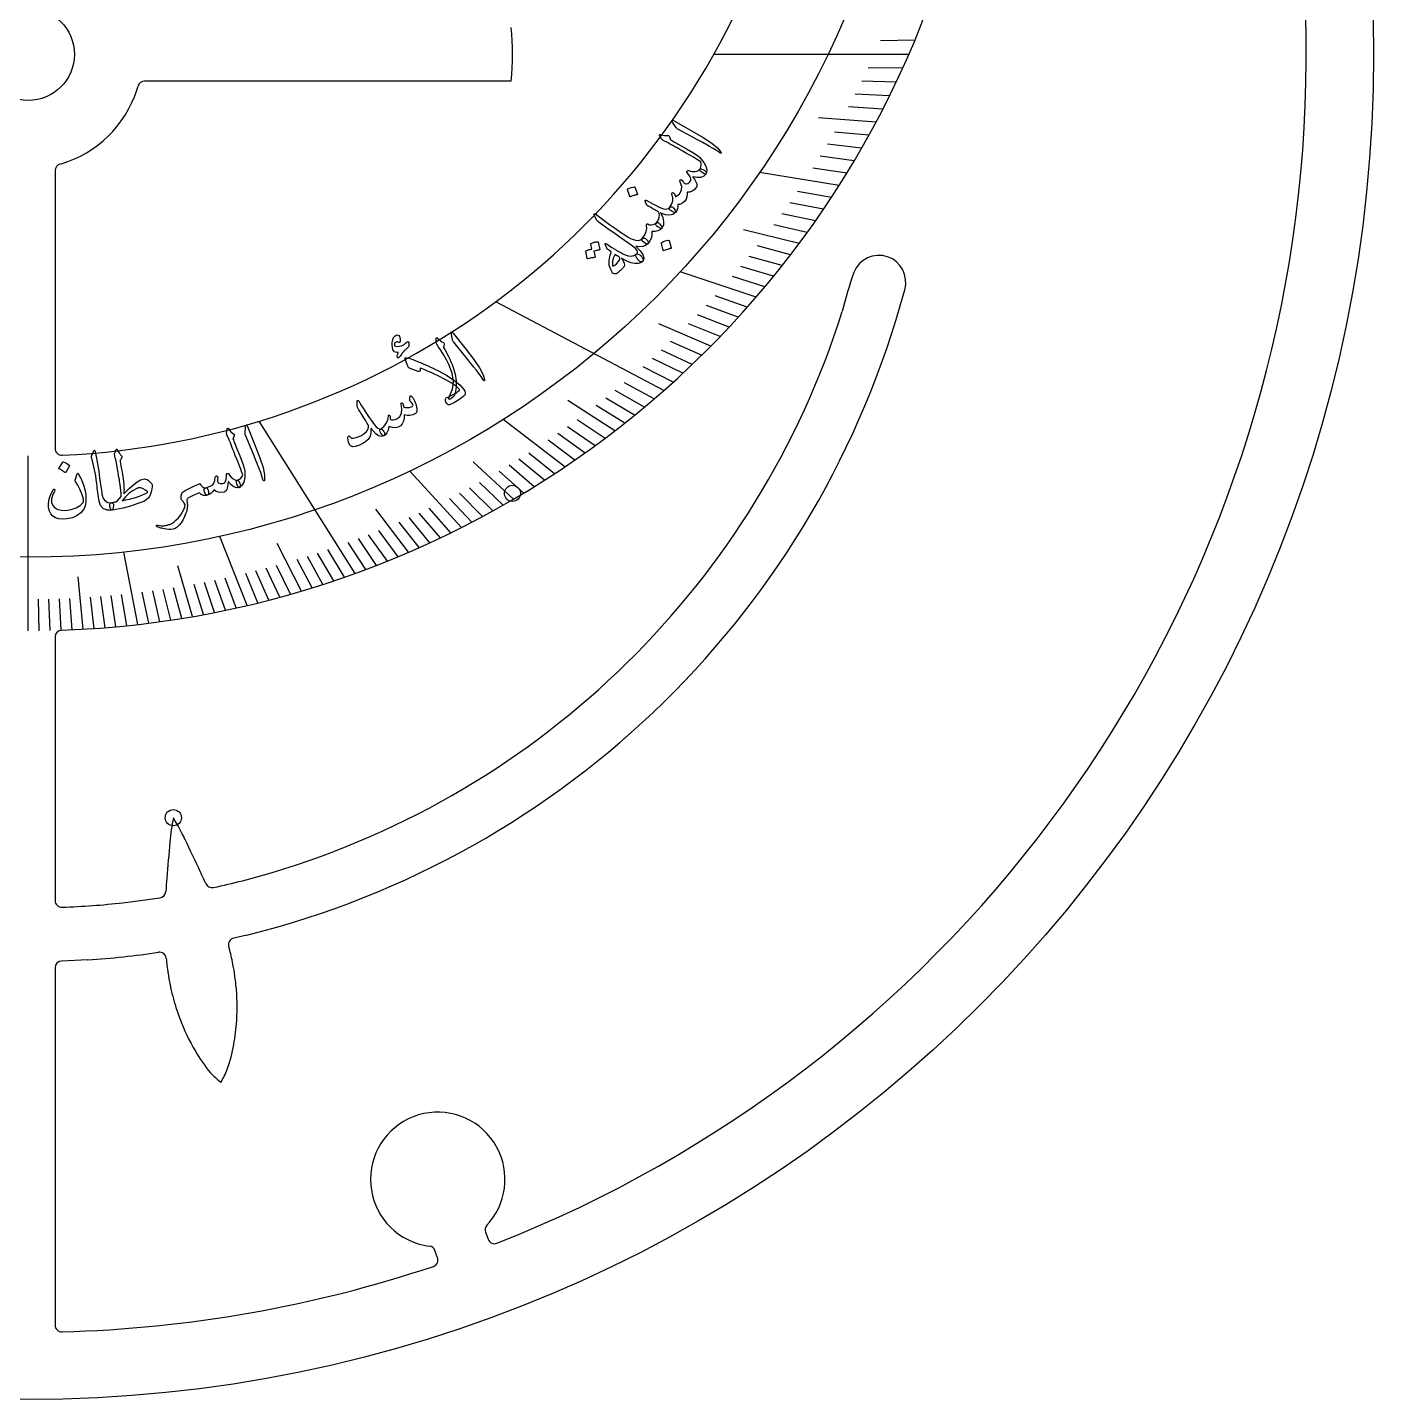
# Model space of a CAD drawing. Header units: millimetres. Extents: x -49.9 to 49.9, y -49.9 to 50.
# Drawn here: x 0 to 49.9, y -49.9 to 1 of the extents above; entities that cross this region are included whole.
import ezdxf

# ---------------------------------------------------------------- set-up
doc = ezdxf.new("R2010")
doc.units = ezdxf.units.MM
for name, color, linetype in [('CUT_INNER', 6, 'Continuous'), ('CUT_OUTER', 1, 'Continuous'), ('ENGRAVE', 7, 'Continuous'), ('ENGRAVE_FINE', 8, 'Continuous'), ('TEXT', 5, 'Continuous')]:
    doc.layers.add(name, color=color, linetype=linetype)

msp = doc.modelspace()

# ---------------------------------------------------------------- linework, layer by layer
at = {"layer": 'CUT_INNER'}
for points in [[(17.934, -0.999), (17.928, -0.999), (4.318, -0.999)], [(1.231, -4.063), (1.179, -4.078)], [(0.999, -4.318), (0.999, -14.632)], [(0.999, -21.631), (0.999, -31.415)], [(3.515, -31.502), (4.893, -31.317)], [(8.119, -32.703), (7.632, -32.812)], [(2.218, -33.622), (1.238, -33.666)], [(0.999, -33.916), (0.999, -47.186)], [(16.979, -43.73), (17.077, -43.998)], [(17.131, -43.363), (17.029, -43.476)], [(15.2, -44.682), (15.102, -44.413)]]:
    msp.add_lwpolyline(points, dxfattribs=at)
msp.add_circle((0, 0), 1.715, dxfattribs=at)
for centre, radius, start, end in [((0, 0), 47.452, 291.5165, 57.868), ((0, 14.273), 35.676, 271.9921, 344.1236), ((0, 14.273), 29.183, 272.4752, 339.0494), ((7.796, 0), 10.187, 354.3741, 5.6259), ((4.318, -1.249), 0.25, 90, 163.8281), ((0, 0), 4.246, 286.8543, 341.6981), ((0.881, -0.28), 3.321, 341.5023, 344.2803), ((1.249, -4.318), 0.25, 106.1719, 180), ((31.583, -8.463), 0.999, 343.9087, 158.4517), ((45.72, -13.332), 15.951, 160.8366, 166.2799), ((0, 0), 33.695, 283.9427, 344.968), ((0, 0), 31.697, 286.5354, 342.4677), ((1.249, -14.632), 0.25, 180, 272.6367), ((1.249, -21.631), 0.25, 91.9372, 180), ((12.834, -29.842), 7.594, 168.6424, 175.5302), ((-1.09, -32.345), 7.614, 24.8073, 31.6869), ((65.66, -35.35), 60.703, 174.2328, 175.50787), ((-45.64, -54.409), 57.326, 24.79198, 26.14226), ((-8.3, -37.275), 16.243, 23.5304, 25.1561), ((1.758, -6.441), 25.023, 281.8047, 286.8746), ((21.56, -31.976), 16.475, 175.1905, 176.8924), ((6.822, -30.691), 0.25, 203.499, 282.7119), ((1.249, -31.415), 0.25, 180, 272.5424), ((0.547, -6.132), 25.543, 271.6005, 276.6723), ((4.859, -31.07), 0.25, 277.6271, 356.84), ((7.687, -33.056), 0.25, 102.7119, 195.2673), ((0.335, -3.795), 29.887, 273.6115, 278.6717), ((4.874, -33.588), 0.25, 5.0717, 97.6271), ((11.801, -33.029), 6.7, 184.5941, 189.3244), ((0.699, -35.036), 7.013, 11.0557, 15.8391), ((1.249, -33.916), 0.25, 92.5424, 180), ((13.9, -32.783), 8.811, 188.6961, 194.3463), ((-1.042, -35.463), 8.804, 5.948, 11.608), ((-0.197, -35.378), 7.955, 356.4594, 5.973), ((13.188, -32.962), 8.077, 194.3676, 200.5819), ((12.859, -33.085), 7.725, 200.5805, 210.6163), ((0.141, -35.399), 7.616, 349.6132, 356.4582), ((11.552, -33.88), 6.196, 210.4474, 219.3375), ((1.541, -35.679), 6.188, 340.9987, 349.8256), ((1.57, -35.112), 6.37, 331.2259, 336.0845), ((10.692, -34.031), 5.451, 223.8449, 229.5226), ((15.205, -41.775), 2.497, 320.4844, 252.9844), ((17.214, -43.644), 0.25, 137.8125, 200), ((15.145, -42.01), 2.254, 252.6812, 263.8581), ((14.867, -44.499), 0.25, 20, 81.5625), ((17.312, -43.913), 0.25, 200, 291.6211), ((14.965, -44.767), 0.25, 288.457, 20), ((0.003, -0.018), 47.434, 271.5134, 288.487), ((1.249, -47.186), 0.25, 180, 271.582)]:
    msp.add_arc(centre, radius, start, end, dxfattribs=at)
at = {"layer": 'CUT_OUTER'}
msp.add_circle((0, 0), 49.95, dxfattribs=at)
at = {"layer": 'ENGRAVE'}
for points in [[(32.697, 0), (25.454, 0)], [(30.108, -4.865), (27.155, -4.388)], [(27.027, -9.015), (24.211, -8.076)], [(23.596, -12.485), (17.359, -9.185)], [(12.142, -19.273), (8.58, -13.62)], [(19.924, -15.322), (17.633, -13.56)], [(0, -21.403), (0, -14.909)], [(16.087, -17.57), (14.168, -15.474)], [(8.127, -20.465), (7.109, -17.9)], [(4.073, -21.17), (3.556, -18.483)]]:
    msp.add_lwpolyline(points, dxfattribs=at)
for centre, radius in [((0, 14.274), 32.949), ((17.979, -16.303), 0.3), ((5.389, -28.345), 0.3)]:
    msp.add_circle(centre, radius, dxfattribs=at)
at = {"layer": 'ENGRAVE_FINE'}
for points in [[(32.922, 0.527), (31.642, 0.506)], [(32.465, -0.519), (31.186, -0.499)], [(32.227, -1.031), (30.948, -0.991)], [(31.982, -1.536), (30.704, -1.475)], [(31.732, -2.034), (30.455, -1.952)], [(31.475, -2.524), (29.346, -2.353)], [(31.212, -3.007), (29.94, -2.884)], [(30.944, -3.482), (29.674, -3.339)], [(30.671, -3.95), (29.404, -3.787)], [(30.392, -4.412), (29.128, -4.228)], [(29.82, -5.312), (28.564, -5.088)], [(29.526, -5.752), (28.275, -5.508)], [(29.228, -6.184), (27.982, -5.92)], [(28.619, -7.028), (26.555, -6.521)], [(28.926, -6.61), (27.685, -6.326)], [(28.308, -7.439), (27.079, -7.116)], [(27.994, -7.844), (26.77, -7.501)], [(27.675, -8.241), (26.458, -7.879)], [(27.353, -8.632), (26.143, -8.25)], [(26.697, -9.392), (25.503, -8.972)], [(26.029, -10.126), (24.851, -9.668)], [(26.364, -9.762), (25.179, -9.323)], [(25.348, -10.832), (23.412, -10.005)], [(25.689, -10.482), (24.521, -10.006)], [(25.003, -11.176), (23.853, -10.662)], [(24.655, -11.513), (23.516, -10.981)], [(23.951, -12.168), (22.833, -11.6)], [(24.305, -11.844), (23.176, -11.293)], [(23.238, -12.797), (22.142, -12.193)], [(22.878, -13.102), (21.794, -12.481)], [(21.785, -13.98), (20.037, -12.858)], [(22.151, -13.693), (21.091, -13.038)], [(22.516, -13.401), (21.444, -12.763)], [(21.416, -14.26), (20.382, -13.572)], [(20.673, -14.803), (19.666, -14.082)], [(21.046, -14.534), (20.025, -13.829)], [(20.299, -15.065), (19.306, -14.328)], [(18.022, -16.517), (16.515, -15.135)], [(18.787, -16.056), (17.852, -15.257)], [(19.167, -15.817), (18.218, -15.033)], [(19.546, -15.572), (18.582, -14.804)], [(18.405, -16.289), (17.486, -15.476)], [(16.864, -17.165), (16.01, -16.296)], [(17.251, -16.955), (16.38, -16.099)], [(17.637, -16.738), (16.75, -15.896)], [(16.476, -17.371), (15.638, -16.487)], [(14.125, -18.488), (12.903, -16.889)], [(14.912, -18.137), (14.144, -17.202)], [(15.305, -17.953), (14.519, -17.031)], [(15.696, -17.765), (14.893, -16.855)], [(13.73, -18.655), (13.016, -17.685)], [(14.519, -18.315), (13.769, -17.368)], [(10.141, -19.931), (9.242, -18.164)], [(12.54, -19.127), (11.882, -18.124)], [(12.937, -18.975), (12.261, -17.983)], [(13.334, -18.817), (12.639, -17.836)], [(10.542, -19.81), (9.983, -18.759)], [(10.943, -19.683), (10.364, -18.641)], [(11.343, -19.552), (10.744, -18.519)], [(11.743, -19.415), (11.124, -18.392)], [(6.104, -20.877), (5.553, -18.995)], [(8.531, -20.368), (8.074, -19.276)], [(8.934, -20.266), (8.456, -19.182)], [(9.337, -20.16), (8.838, -19.083)], [(9.739, -20.048), (9.22, -18.98)], [(2.038, -21.345), (1.852, -19.404)], [(5.292, -21.008), (5.005, -19.869)], [(5.698, -20.945), (5.389, -19.811)], [(6.509, -20.804), (6.157, -19.68)], [(6.914, -20.727), (6.541, -19.608)], [(7.319, -20.644), (6.925, -19.532)], [(7.723, -20.557), (7.308, -19.451)], [(0.408, -21.401), (0.385, -20.232)], [(0.815, -21.394), (0.771, -20.226)], [(1.223, -21.382), (1.156, -20.215)], [(1.63, -21.366), (1.541, -20.2)], [(2.445, -21.319), (2.312, -20.157)], [(2.852, -21.289), (2.697, -20.129)], [(3.259, -21.254), (3.082, -20.096)], [(3.666, -21.214), (3.467, -20.059)], [(4.48, -21.121), (4.236, -19.973)], [(4.886, -21.067), (4.621, -19.923)]]:
    msp.add_lwpolyline(points, dxfattribs=at)
at = {"layer": 'TEXT'}
for points in [[(23.939, -2.54), (23.907, -2.483), (23.904, -2.453), (23.928, -2.448), (23.98, -2.47), (24.651, -2.853), (25.064, -3.087), (25.379, -3.294), (25.598, -3.475), (25.719, -3.63), (25.725, -3.647), (25.727, -3.659), (25.723, -3.667), (25.714, -3.669), (25.703, -3.668), (25.691, -3.665), (25.678, -3.658), (25.663, -3.649), (25.551, -3.571), (25.429, -3.494), (25.297, -3.417), (25.154, -3.34), (25.118, -3.319), (25.018, -3.264), (24.854, -3.175), (24.628, -3.05), (24.125, -2.777), (24.099, -2.761), (24.077, -2.744), (24.059, -2.725), (24.045, -2.706)], [(23.531, -3.159), (23.501, -3.112), (23.478, -3.076), (23.46, -3.049), (23.449, -3.032), (23.442, -3.02), (23.439, -3.01), (23.439, -3), (23.444, -2.991), (23.452, -2.983), (23.462, -2.98), (23.474, -2.98), (23.488, -2.983), (23.557, -3.003), (23.624, -3.015), (23.688, -3.019), (23.749, -3.015), (23.768, -3.015), (23.784, -3.022), (23.797, -3.038), (23.806, -3.06), (23.846, -3.171), (23.884, -3.193), (23.921, -3.215), (23.957, -3.236), (23.993, -3.256), (24.029, -3.277), (24.063, -3.296), (24.098, -3.316), (24.131, -3.334), (24.441, -3.508), (24.679, -3.649), (24.846, -3.758), (24.94, -3.835), (25.084, -4.013), (25.169, -4.173), (25.197, -4.313), (25.166, -4.435), (25.165, -4.437), (25.163, -4.44), (25.161, -4.442), (25.159, -4.445), (25.133, -4.45), (25.093, -4.435), (25.04, -4.402), (24.971, -4.349), (24.948, -4.328), (24.934, -4.307), (24.932, -4.286), (24.939, -4.266), (24.975, -4.192), (24.991, -4.121), (24.989, -4.053), (24.968, -3.988), (24.914, -3.952), (24.851, -3.911), (24.779, -3.868), (24.698, -3.82), (24.61, -3.769), (24.514, -3.714), (24.41, -3.656), (24.299, -3.594), (24.19, -3.533), (24.092, -3.477), (24.005, -3.429), (23.929, -3.386), (23.864, -3.35), (23.81, -3.32), (23.767, -3.296), (23.736, -3.278), (23.574, -3.195), (23.559, -3.185), (23.547, -3.176), (23.538, -3.167), (23.531, -3.159)], [(23.906, -5.224), (23.899, -5.206), (23.895, -5.189), (23.895, -5.174), (23.898, -5.16), (23.903, -5.149), (23.912, -5.142), (23.923, -5.137), (23.938, -5.136), (23.953, -5.139), (23.967, -5.149), (23.98, -5.163), (23.992, -5.184), (23.997, -5.196), (24.002, -5.208), (24.007, -5.22), (24.013, -5.232), (24.02, -5.245), (24.025, -5.258), (24.03, -5.271), (24.035, -5.285), (24.182, -5.175), (24.26, -5.048), (24.269, -4.903), (24.209, -4.741), (24.201, -4.723), (24.197, -4.707), (24.195, -4.692), (24.197, -4.68), (24.202, -4.668), (24.21, -4.66), (24.221, -4.655), (24.234, -4.653), (24.248, -4.655), (24.261, -4.661), (24.274, -4.673), (24.285, -4.689), (24.312, -4.73), (24.336, -4.763), (24.358, -4.786), (24.377, -4.801), (24.411, -4.814), (24.447, -4.812), (24.485, -4.797), (24.526, -4.768), (24.563, -4.731), (24.588, -4.694), (24.601, -4.656), (24.602, -4.619), (24.59, -4.576), (24.562, -4.522), (24.519, -4.458), (24.461, -4.384), (24.455, -4.375), (24.453, -4.364), (24.456, -4.352), (24.464, -4.339), (24.475, -4.327), (24.486, -4.32), (24.498, -4.317), (24.511, -4.319), (24.651, -4.348), (24.769, -4.348), (24.866, -4.32), (24.941, -4.263), (24.959, -4.253), (24.982, -4.251), (25.01, -4.258), (25.044, -4.272), (25.079, -4.291), (25.108, -4.311), (25.132, -4.332), (25.151, -4.355), (25.166, -4.379), (25.174, -4.4), (25.174, -4.418), (25.168, -4.432), (25.079, -4.519), (24.97, -4.567), (24.84, -4.578), (24.69, -4.551), (24.682, -4.549), (24.678, -4.55), (24.677, -4.555), (24.68, -4.563), (24.733, -4.641), (24.775, -4.707), (24.804, -4.763), (24.821, -4.808), (24.828, -4.847), (24.827, -4.884), (24.819, -4.918), (24.802, -4.95), (24.731, -5.03), (24.651, -5.085), (24.56, -5.114), (24.46, -5.117), (24.469, -5.208), (24.459, -5.293), (24.43, -5.373), (24.381, -5.447), (24.323, -5.507), (24.258, -5.55), (24.189, -5.574), (24.115, -5.58), (24.116, -5.662), (24.104, -5.737), (24.078, -5.804), (24.04, -5.862), (24.012, -5.874), (23.968, -5.865), (23.908, -5.835), (23.831, -5.783), (23.812, -5.762), (23.804, -5.738), (23.808, -5.711), (23.823, -5.68), (23.897, -5.556), (23.936, -5.438), (23.939, -5.328), (23.906, -5.224)], [(22.256, -5.015), (22.255, -5.01), (22.257, -5.004), (22.261, -4.998), (22.267, -4.993), (22.324, -4.965), (22.383, -4.942), (22.444, -4.926), (22.506, -4.916), (22.514, -4.917), (22.52, -4.919), (22.525, -4.924), (22.527, -4.93), (22.616, -5.194), (22.617, -5.202), (22.613, -5.208), (22.606, -5.212), (22.594, -5.215), (22.583, -5.217), (22.567, -5.221), (22.546, -5.227), (22.519, -5.235), (22.486, -5.244), (22.447, -5.255), (22.401, -5.269), (22.35, -5.285), (22.342, -5.286), (22.337, -5.286), (22.333, -5.282), (22.332, -5.277)], [(22.984, -5.609), (22.974, -5.599), (22.963, -5.582), (22.95, -5.558), (22.935, -5.526), (22.923, -5.495), (22.913, -5.469), (22.906, -5.449), (22.901, -5.436), (22.903, -5.418), (22.913, -5.411), (22.929, -5.412), (22.953, -5.423), (22.969, -5.432), (22.988, -5.442), (23.009, -5.453), (23.034, -5.466), (23.062, -5.481), (23.092, -5.497), (23.125, -5.515), (23.16, -5.535), (23.309, -5.613), (23.43, -5.674), (23.523, -5.715), (23.588, -5.739), (23.655, -5.749), (23.717, -5.742), (23.773, -5.719), (23.823, -5.68), (23.837, -5.669), (23.853, -5.662), (23.87, -5.659), (23.889, -5.661), (23.91, -5.667), (23.929, -5.678), (23.948, -5.694), (23.965, -5.716), (24.006, -5.77), (24.032, -5.812), (24.044, -5.843), (24.04, -5.862), (23.937, -5.941), (23.811, -5.973), (23.662, -5.957), (23.491, -5.893), (23.484, -5.891), (23.48, -5.891), (23.48, -5.893), (23.482, -5.898), (23.558, -6.064), (23.592, -6.213), (23.582, -6.343), (23.531, -6.454), (23.521, -6.464), (23.508, -6.468), (23.493, -6.467), (23.475, -6.461), (23.451, -6.449), (23.423, -6.433), (23.389, -6.413), (23.35, -6.389), (23.316, -6.361), (23.299, -6.331), (23.3, -6.3), (23.319, -6.268), (23.387, -6.166), (23.427, -6.064), (23.436, -5.963), (23.417, -5.863), (23.41, -5.855), (23.392, -5.843), (23.363, -5.827), (23.324, -5.807), (23.299, -5.795), (23.269, -5.779), (23.235, -5.759), (23.195, -5.735), (23.15, -5.708), (23.099, -5.678), (23.044, -5.645), (22.984, -5.609)], [(22.597, -7.564), (22.569, -7.514), (22.555, -7.474), (22.555, -7.443), (22.569, -7.421), (22.595, -7.397), (22.613, -7.376), (22.623, -7.356), (22.626, -7.339), (22.608, -7.287), (22.562, -7.227), (22.488, -7.159), (22.387, -7.084), (22.143, -6.915), (21.926, -6.763), (21.737, -6.63), (21.575, -6.514), (21.439, -6.418), (21.331, -6.34), (21.248, -6.281), (21.193, -6.24), (21.157, -6.212), (21.129, -6.187), (21.109, -6.165), (21.096, -6.146), (21.024, -5.986), (21.015, -5.941), (21.017, -5.917), (21.032, -5.912), (21.058, -5.928), (21.336, -6.135), (21.584, -6.317), (21.802, -6.472), (21.989, -6.602), (22.146, -6.706), (22.272, -6.785), (22.366, -6.839), (22.43, -6.869), (22.551, -6.902), (22.653, -6.908), (22.736, -6.887), (22.802, -6.84), (22.823, -6.825), (22.849, -6.82), (22.88, -6.826), (22.916, -6.841), (22.945, -6.86), (22.971, -6.882), (22.992, -6.909), (23.009, -6.94), (23.019, -6.97), (23.022, -6.995), (23.019, -7.016), (23.009, -7.032), (22.92, -7.103), (22.815, -7.141), (22.693, -7.148), (22.555, -7.122), (22.721, -7.29), (22.822, -7.436), (22.858, -7.56), (22.829, -7.662), (22.814, -7.682), (22.799, -7.696), (22.783, -7.705), (22.766, -7.71), (22.746, -7.709), (22.725, -7.702), (22.703, -7.688), (22.68, -7.667), (22.669, -7.654), (22.658, -7.641), (22.647, -7.628), (22.637, -7.615), (22.626, -7.603), (22.616, -7.59), (22.606, -7.577), (22.597, -7.564)], [(23.319, -6.268), (23.341, -6.254), (23.36, -6.246), (23.374, -6.243), (23.384, -6.245), (23.396, -6.253), (23.41, -6.263), (23.425, -6.277), (23.441, -6.295), (23.49, -6.354), (23.521, -6.4), (23.535, -6.434), (23.531, -6.454), (23.465, -6.511), (23.38, -6.552), (23.278, -6.576), (23.158, -6.584), (23.16, -6.697), (23.136, -6.809), (23.085, -6.922), (23.007, -7.034), (22.995, -7.043), (22.98, -7.045), (22.963, -7.042), (22.944, -7.033), (22.83, -6.962), (22.817, -6.954), (22.807, -6.942), (22.798, -6.926), (22.791, -6.907), (22.787, -6.89), (22.788, -6.873), (22.792, -6.857), (22.8, -6.842), (22.891, -6.708), (22.948, -6.582), (22.972, -6.465), (22.962, -6.356), (22.959, -6.343), (22.96, -6.33), (22.965, -6.318), (22.973, -6.307), (22.982, -6.299), (22.992, -6.296), (23.002, -6.298), (23.012, -6.305), (23.022, -6.312), (23.03, -6.318), (23.038, -6.322), (23.045, -6.325), (23.128, -6.328), (23.201, -6.319), (23.264, -6.299), (23.319, -6.268)], [(20.885, -7.04), (20.885, -7.035), (20.887, -7.03), (20.891, -7.024), (20.898, -7.019), (20.927, -7.006), (20.957, -6.995), (20.987, -6.985), (21.017, -6.977), (21.047, -6.97), (21.078, -6.965), (21.11, -6.961), (21.143, -6.958), (21.151, -6.959), (21.157, -6.963), (21.162, -6.968), (21.165, -6.976), (21.228, -7.25), (21.227, -7.255), (21.223, -7.259), (21.215, -7.262), (21.204, -7.265), (21.195, -7.265), (21.181, -7.267), (21.164, -7.271), (21.141, -7.276), (21.114, -7.282), (21.081, -7.29), (21.044, -7.298), (21.001, -7.309), (21.046, -7.524), (21.046, -7.531), (21.042, -7.537), (21.034, -7.541), (21.022, -7.543), (21.011, -7.544), (20.995, -7.547), (20.973, -7.551), (20.945, -7.556), (20.91, -7.562), (20.87, -7.571), (20.823, -7.581), (20.77, -7.592), (20.764, -7.592), (20.759, -7.59), (20.756, -7.586), (20.755, -7.581), (20.705, -7.311), (20.705, -7.306), (20.707, -7.3), (20.712, -7.295), (20.718, -7.29), (20.743, -7.278), (20.768, -7.268), (20.793, -7.259), (20.818, -7.252), (20.844, -7.246), (20.87, -7.242), (20.896, -7.239), (20.922, -7.237)], [(22.16, -7.441), (22.279, -7.482), (22.387, -7.492), (22.484, -7.472), (22.569, -7.421), (22.593, -7.408), (22.621, -7.405), (22.652, -7.414), (22.688, -7.433), (22.704, -7.445), (22.721, -7.458), (22.737, -7.472), (22.753, -7.487), (22.769, -7.503), (22.783, -7.52), (22.796, -7.538), (22.808, -7.557), (22.826, -7.591), (22.836, -7.619), (22.837, -7.642), (22.831, -7.66), (22.794, -7.699), (22.751, -7.73), (22.703, -7.752), (22.649, -7.767), (22.519, -7.769), (22.371, -7.736), (22.206, -7.668), (22.024, -7.565), (22.087, -7.671), (22.124, -7.759), (22.135, -7.827), (22.121, -7.877), (22.107, -7.898), (22.091, -7.919), (22.073, -7.94), (22.054, -7.962), (22.033, -7.984), (22.01, -8.007), (21.986, -8.031), (21.959, -8.055), (21.909, -8.098), (21.869, -8.129), (21.837, -8.147), (21.814, -8.153), (21.767, -8.152), (21.729, -8.142), (21.699, -8.122), (21.679, -8.092), (21.63, -7.984), (21.595, -7.897), (21.574, -7.833), (21.566, -7.79), (21.565, -7.741), (21.567, -7.689), (21.573, -7.636), (21.581, -7.581), (21.593, -7.523), (21.608, -7.463), (21.627, -7.401), (21.648, -7.337), (21.546, -7.262), (21.534, -7.252), (21.523, -7.243), (21.514, -7.235), (21.505, -7.227), (21.497, -7.22), (21.491, -7.213), (21.486, -7.206), (21.483, -7.199), (21.423, -7.051), (21.418, -7.029), (21.427, -7.02), (21.452, -7.026), (21.491, -7.045), (21.58, -7.109), (21.668, -7.168), (21.754, -7.223), (21.839, -7.274), (21.922, -7.321), (22.003, -7.364), (22.083, -7.404), (22.16, -7.441)], [(23.508, -7.008), (23.508, -7.003), (23.51, -6.997), (23.514, -6.991), (23.521, -6.985), (23.581, -6.955), (23.643, -6.931), (23.707, -6.913), (23.773, -6.902), (23.781, -6.902), (23.787, -6.904), (23.791, -6.909), (23.794, -6.916), (23.869, -7.189), (23.87, -7.197), (23.866, -7.204), (23.858, -7.209), (23.845, -7.212), (23.834, -7.214), (23.817, -7.219), (23.795, -7.225), (23.766, -7.233), (23.732, -7.244), (23.69, -7.256), (23.643, -7.271), (23.589, -7.288), (23.581, -7.29), (23.575, -7.289), (23.572, -7.286), (23.57, -7.28)], [(21.786, -7.43), (21.775, -7.451), (21.764, -7.473), (21.752, -7.495), (21.741, -7.519), (21.731, -7.545), (21.721, -7.572), (21.713, -7.6), (21.705, -7.63), (21.698, -7.66), (21.693, -7.69), (21.69, -7.719), (21.689, -7.748), (21.69, -7.777), (21.693, -7.805), (21.698, -7.833), (21.705, -7.86), (21.78, -7.832), (21.848, -7.782), (21.91, -7.71), (21.966, -7.614), (21.97, -7.595), (21.964, -7.573), (21.951, -7.549), (21.928, -7.523)], [(14.113, -10.876), (14.083, -10.901), (14.055, -10.925), (14.03, -10.947), (14.007, -10.967), (13.986, -10.986), (13.968, -11.003), (13.953, -11.019), (13.94, -11.033), (13.928, -11.048), (13.913, -11.066), (13.896, -11.088), (13.876, -11.113), (13.854, -11.141), (13.83, -11.173), (13.804, -11.209), (13.775, -11.248), (13.762, -11.262), (13.749, -11.269), (13.734, -11.27), (13.72, -11.264), (13.7, -11.239), (13.698, -11.2), (13.714, -11.144), (13.748, -11.073), (13.691, -11.071), (13.643, -11.06), (13.605, -11.042), (13.576, -11.016), (13.542, -10.957), (13.52, -10.883), (13.512, -10.796), (13.516, -10.695), (13.533, -10.598), (13.563, -10.52), (13.606, -10.463), (13.662, -10.426), (13.699, -10.416), (13.732, -10.423), (13.759, -10.444), (13.782, -10.481), (13.799, -10.525), (13.81, -10.568), (13.816, -10.609), (13.816, -10.649), (13.81, -10.68), (13.8, -10.699), (13.783, -10.704), (13.762, -10.697), (13.735, -10.684), (13.708, -10.677), (13.682, -10.678), (13.657, -10.687), (13.633, -10.7), (13.614, -10.717), (13.602, -10.738), (13.596, -10.763), (13.595, -10.789), (13.602, -10.809), (13.616, -10.824), (13.637, -10.833), (13.705, -10.845), (13.778, -10.841), (13.856, -10.822), (13.938, -10.786), (13.945, -10.782), (13.952, -10.777), (13.96, -10.771), (13.968, -10.764), (13.977, -10.756), (13.986, -10.748), (13.996, -10.739), (14.007, -10.73), (14.019, -10.719), (14.03, -10.71), (14.039, -10.702), (14.048, -10.694), (14.055, -10.688), (14.062, -10.682), (14.068, -10.678), (14.073, -10.674), (14.085, -10.67), (14.095, -10.668), (14.105, -10.671), (14.115, -10.676), (14.122, -10.682), (14.128, -10.689), (14.132, -10.697), (14.134, -10.705), (14.138, -10.768), (14.135, -10.818), (14.127, -10.854), (14.113, -10.876)], [(15.851, -12.587), (15.829, -12.648), (15.797, -12.701), (15.755, -12.747), (15.704, -12.785), (15.672, -12.802), (15.647, -12.81), (15.628, -12.809), (15.617, -12.8), (15.612, -12.782), (15.615, -12.759), (15.626, -12.73), (15.645, -12.696), (15.757, -12.433), (15.789, -12.148), (15.74, -11.841), (15.614, -11.513), (15.526, -11.341), (15.431, -11.173), (15.33, -11.009), (15.223, -10.85), (15.191, -10.804), (15.169, -10.766), (15.155, -10.736), (15.151, -10.714), (15.149, -10.682), (15.148, -10.653), (15.146, -10.628), (15.145, -10.607), (15.144, -10.589), (15.143, -10.575), (15.142, -10.564), (15.142, -10.557), (15.145, -10.546), (15.148, -10.538), (15.153, -10.532), (15.159, -10.528), (15.169, -10.527), (15.178, -10.527), (15.185, -10.53), (15.191, -10.534), (15.254, -10.594), (15.308, -10.639), (15.354, -10.671), (15.391, -10.688), (15.418, -10.701), (15.436, -10.718), (15.444, -10.74), (15.443, -10.767), (15.419, -10.889), (15.467, -10.965), (15.514, -11.045), (15.56, -11.13), (15.605, -11.219), (15.649, -11.313), (15.693, -11.412), (15.736, -11.515), (15.778, -11.623), (15.856, -11.877), (15.895, -12.123), (15.893, -12.359), (15.851, -12.587)], [(15.717, -10.399), (15.71, -10.334), (15.718, -10.305), (15.742, -10.31), (15.782, -10.35), (16.257, -10.96), (16.548, -11.334), (16.761, -11.646), (16.894, -11.896), (16.947, -12.085), (16.946, -12.103), (16.943, -12.115), (16.937, -12.121), (16.928, -12.12), (16.918, -12.115), (16.908, -12.107), (16.898, -12.096), (16.888, -12.082), (16.815, -11.967), (16.731, -11.849), (16.639, -11.727), (16.536, -11.602), (16.51, -11.569), (16.438, -11.48), (16.322, -11.335), (16.16, -11.134), (15.799, -10.689), (15.781, -10.665), (15.768, -10.64), (15.758, -10.616), (15.752, -10.592)], [(15.517, -12.76), (15.616, -12.713), (15.705, -12.669), (15.784, -12.627), (15.851, -12.588), (15.909, -12.552), (15.957, -12.518), (15.995, -12.487), (16.023, -12.459), (15.902, -12.334), (15.723, -12.204), (15.487, -12.069), (15.195, -11.926), (15.084, -11.875), (14.982, -11.829), (14.889, -11.787), (14.803, -11.75), (14.726, -11.719), (14.658, -11.692), (14.598, -11.671), (14.547, -11.655), (14.547, -11.749), (14.535, -11.767), (14.519, -11.777), (14.5, -11.779), (14.477, -11.774), (14.181, -11.671), (14.151, -11.656), (14.126, -11.636), (14.106, -11.611), (14.091, -11.581), (13.997, -11.321), (13.991, -11.302), (13.989, -11.287), (13.992, -11.276), (13.999, -11.269), (14.048, -11.266), (14.14, -11.287), (14.277, -11.334), (14.458, -11.406), (14.56, -11.447), (14.659, -11.489), (14.756, -11.53), (14.85, -11.572), (14.942, -11.613), (15.032, -11.655), (15.119, -11.697), (15.204, -11.739), (15.535, -11.919), (15.807, -12.095), (16.02, -12.268), (16.171, -12.44), (16.21, -12.508), (16.227, -12.568), (16.223, -12.619), (16.197, -12.662), (16.081, -12.766), (15.95, -12.859), (15.803, -12.94), (15.642, -13.01), (15.627, -13.016), (15.613, -13.018), (15.602, -13.018), (15.592, -13.013), (15.542, -12.967), (15.508, -12.917), (15.492, -12.864), (15.492, -12.806), (15.495, -12.787), (15.501, -12.773), (15.508, -12.764), (15.517, -12.76)], [(14.178, -12.689), (14.182, -12.681), (14.19, -12.679), (14.201, -12.682), (14.217, -12.69), (14.238, -12.706), (14.261, -12.732), (14.287, -12.768), (14.315, -12.815), (14.345, -12.87), (14.37, -12.925), (14.391, -12.98), (14.407, -13.037), (14.428, -13.152), (14.431, -13.241), (14.415, -13.304), (14.381, -13.341), (14.279, -13.387), (14.174, -13.409), (14.066, -13.406), (13.955, -13.38), (13.954, -13.51), (13.932, -13.623), (13.887, -13.717), (13.821, -13.794), (13.737, -13.845), (13.637, -13.867), (13.522, -13.859), (13.391, -13.821), (13.361, -13.949), (13.32, -14.05), (13.267, -14.124), (13.203, -14.17), (13.185, -14.168), (13.161, -14.151), (13.13, -14.118), (13.093, -14.069), (13.063, -14.016), (13.052, -13.973), (13.059, -13.939), (13.084, -13.913), (13.203, -13.822), (13.291, -13.709), (13.349, -13.577), (13.376, -13.424), (13.377, -13.415), (13.38, -13.409), (13.384, -13.404), (13.389, -13.4), (13.396, -13.398), (13.403, -13.397), (13.41, -13.398), (13.417, -13.4), (13.427, -13.414), (13.433, -13.443), (13.436, -13.487), (13.435, -13.546), (13.484, -13.567), (13.546, -13.569), (13.62, -13.554), (13.707, -13.521), (13.801, -13.448), (13.856, -13.332), (13.873, -13.174), (13.852, -12.974), (13.851, -12.964), (13.851, -12.956), (13.854, -12.95), (13.859, -12.946), (13.867, -12.943), (13.875, -12.941), (13.882, -12.942), (13.889, -12.944), (13.896, -12.95), (13.902, -12.956), (13.906, -12.962), (13.909, -12.97), (13.941, -13.101), (13.989, -13.114), (14.041, -13.119), (14.098, -13.118), (14.161, -13.109), (14.218, -13.094), (14.258, -13.077), (14.281, -13.056), (14.287, -13.032), (14.279, -13.005), (14.258, -12.971), (14.225, -12.931), (14.178, -12.884), (14.173, -12.867), (14.171, -12.828), (14.173, -12.769), (14.178, -12.689)], [(13.084, -13.913), (13.109, -13.914), (13.133, -13.921), (13.155, -13.937), (13.176, -13.961), (13.197, -13.992), (13.213, -14.023), (13.225, -14.055), (13.232, -14.087), (13.233, -14.117), (13.229, -14.14), (13.219, -14.158), (13.203, -14.17), (13.105, -14.186), (13.006, -14.16), (12.905, -14.09), (12.803, -13.977), (12.787, -13.956), (12.773, -13.939), (12.762, -13.924), (12.752, -13.912), (12.745, -13.902), (12.74, -13.895), (12.737, -13.891), (12.736, -13.89), (12.727, -13.883), (12.722, -13.883), (12.719, -13.889), (12.72, -13.9), (12.72, -14.032), (12.704, -14.143), (12.671, -14.233), (12.621, -14.302), (12.537, -14.375), (12.43, -14.444), (12.302, -14.508), (12.151, -14.567), (12.039, -14.578), (11.954, -14.527), (11.897, -14.414), (11.866, -14.24), (11.866, -14.217), (11.87, -14.199), (11.879, -14.185), (11.89, -14.175), (11.904, -14.171), (11.918, -14.173), (11.933, -14.181), (11.947, -14.196), (11.977, -14.227), (12.007, -14.248), (12.037, -14.258), (12.066, -14.258), (12.212, -14.221), (12.344, -14.166), (12.46, -14.096), (12.561, -14.009), (12.599, -13.961), (12.625, -13.907), (12.637, -13.848), (12.636, -13.783), (12.623, -13.758), (12.589, -13.702), (12.534, -13.614), (12.458, -13.495), (12.418, -13.43), (12.382, -13.372), (12.35, -13.32), (12.322, -13.275), (12.298, -13.236), (12.278, -13.203), (12.263, -13.178), (12.251, -13.16), (12.235, -13.132), (12.224, -13.105), (12.217, -13.081), (12.216, -13.059), (12.216, -13.031), (12.216, -13.004), (12.216, -12.98), (12.217, -12.957), (12.217, -12.936), (12.217, -12.918), (12.216, -12.901), (12.215, -12.887), (12.216, -12.875), (12.219, -12.866), (12.225, -12.859), (12.234, -12.854), (12.246, -12.854), (12.256, -12.857), (12.265, -12.863), (12.272, -12.872), (12.355, -13.011), (12.435, -13.141), (12.513, -13.264), (12.588, -13.379), (12.66, -13.486), (12.728, -13.585), (12.794, -13.676), (12.856, -13.759), (12.92, -13.834), (12.979, -13.885), (13.034, -13.911), (13.084, -13.913)], [(8.072, -13.844), (8.083, -13.78), (8.1, -13.754), (8.121, -13.766), (8.148, -13.816), (8.43, -14.535), (8.603, -14.977), (8.719, -15.336), (8.776, -15.614), (8.773, -15.81), (8.767, -15.827), (8.76, -15.838), (8.752, -15.841), (8.744, -15.838), (8.736, -15.83), (8.729, -15.82), (8.723, -15.806), (8.717, -15.79), (8.679, -15.659), (8.633, -15.522), (8.578, -15.379), (8.515, -15.23), (8.5, -15.191), (8.457, -15.085), (8.386, -14.913), (8.288, -14.674), (8.068, -14.146), (8.058, -14.117), (8.052, -14.09), (8.049, -14.064), (8.05, -14.04)], [(7.365, -14.07), (7.372, -14.015), (7.377, -13.972), (7.38, -13.94), (7.381, -13.919), (7.383, -13.906), (7.388, -13.896), (7.394, -13.889), (7.403, -13.884), (7.414, -13.884), (7.425, -13.887), (7.434, -13.895), (7.443, -13.906), (7.484, -13.965), (7.528, -14.016), (7.575, -14.06), (7.626, -14.095), (7.641, -14.107), (7.648, -14.122), (7.649, -14.142), (7.642, -14.166), (7.603, -14.277), (7.619, -14.318), (7.634, -14.358), (7.649, -14.397), (7.664, -14.436), (7.679, -14.474), (7.694, -14.511), (7.708, -14.547), (7.722, -14.583), (7.855, -14.913), (7.952, -15.172), (8.013, -15.362), (8.038, -15.481), (8.037, -15.71), (8.004, -15.888), (7.937, -16.014), (7.837, -16.09), (7.834, -16.09), (7.831, -16.091), (7.828, -16.092), (7.825, -16.093), (7.802, -16.08), (7.78, -16.044), (7.759, -15.984), (7.739, -15.901), (7.734, -15.869), (7.737, -15.845), (7.748, -15.827), (7.766, -15.816), (7.84, -15.78), (7.898, -15.735), (7.939, -15.681), (7.963, -15.618), (7.944, -15.555), (7.92, -15.484), (7.892, -15.405), (7.859, -15.317), (7.822, -15.222), (7.782, -15.119), (7.738, -15.009), (7.69, -14.891), (7.644, -14.775), (7.603, -14.67), (7.566, -14.578), (7.533, -14.497), (7.505, -14.428), (7.482, -14.371), (7.464, -14.325), (7.451, -14.291), (7.377, -14.125), (7.371, -14.108), (7.367, -14.094), (7.365, -14.081), (7.365, -14.07)], [(2.439, -14.72), (2.444, -14.71), (2.449, -14.704), (2.454, -14.7), (2.458, -14.7), (2.466, -14.703), (2.473, -14.715), (2.48, -14.735), (2.488, -14.763), (2.532, -14.995), (2.571, -15.209), (2.605, -15.407), (2.632, -15.586), (2.653, -15.741), (2.672, -15.879), (2.689, -16.001), (2.704, -16.107), (2.717, -16.197), (2.728, -16.271), (2.736, -16.329), (2.742, -16.372), (2.781, -16.496), (2.852, -16.584), (2.953, -16.635), (3.085, -16.648), (3.123, -16.654), (3.148, -16.674), (3.161, -16.707), (3.163, -16.754), (3.156, -16.83), (3.145, -16.884), (3.131, -16.917), (3.114, -16.93), (2.927, -16.924), (2.785, -16.865), (2.687, -16.753), (2.635, -16.589), (2.622, -16.51), (2.61, -16.43), (2.598, -16.35), (2.587, -16.27), (2.576, -16.19), (2.566, -16.109), (2.556, -16.028), (2.546, -15.947), (2.527, -15.793), (2.507, -15.654), (2.486, -15.53), (2.465, -15.423), (2.441, -15.319), (2.415, -15.21), (2.386, -15.093), (2.355, -14.97), (2.35, -14.947), (2.349, -14.927), (2.352, -14.908), (2.358, -14.891)], [(3.262, -14.677), (3.268, -14.668), (3.274, -14.662), (3.279, -14.659), (3.284, -14.659), (3.29, -14.661), (3.296, -14.665), (3.302, -14.672), (3.308, -14.681), (3.331, -14.721), (3.354, -14.758), (3.375, -14.792), (3.395, -14.823), (3.413, -14.851), (3.431, -14.874), (3.448, -14.894), (3.464, -14.91), (3.475, -14.923), (3.481, -14.938), (3.479, -14.954), (3.471, -14.972), (3.421, -15.057), (3.414, -15.072), (3.411, -15.088), (3.411, -15.105), (3.413, -15.125), (3.44, -15.271), (3.463, -15.399), (3.483, -15.511), (3.5, -15.605), (3.513, -15.682), (3.523, -15.741), (3.53, -15.784), (3.533, -15.81), (3.541, -15.886), (3.548, -15.958), (3.553, -16.027), (3.555, -16.092), (3.557, -16.153), (3.556, -16.21), (3.554, -16.264), (3.551, -16.314), (3.743, -16.126), (3.91, -15.979), (4.051, -15.871), (4.169, -15.804), (4.223, -15.783), (4.272, -15.771), (4.316, -15.767), (4.356, -15.771), (4.414, -15.792), (4.471, -15.829), (4.529, -15.883), (4.587, -15.953), (4.597, -15.971), (4.603, -15.991), (4.605, -16.015), (4.604, -16.043), (4.587, -16.143), (4.564, -16.239), (4.535, -16.332), (4.498, -16.421), (4.458, -16.48), (4.397, -16.535), (4.316, -16.586), (4.213, -16.632), (4.074, -16.683), (3.936, -16.73), (3.797, -16.773), (3.659, -16.812), (3.521, -16.848), (3.385, -16.879), (3.249, -16.907), (3.114, -16.93), (3.098, -16.927), (3.082, -16.916), (3.067, -16.895), (3.053, -16.866), (3.039, -16.83), (3.03, -16.795), (3.025, -16.761), (3.026, -16.727), (3.032, -16.697), (3.044, -16.674), (3.062, -16.658), (3.085, -16.648), (3.118, -16.643), (3.148, -16.638), (3.176, -16.633), (3.203, -16.627), (3.228, -16.622), (3.251, -16.616), (3.272, -16.612), (3.292, -16.608), (3.449, -16.42), (3.45, -16.413), (3.45, -16.403), (3.451, -16.391), (3.451, -16.377), (3.451, -16.361), (3.45, -16.343), (3.449, -16.323), (3.448, -16.3), (3.447, -16.276), (3.445, -16.25), (3.443, -16.222), (3.439, -16.192), (3.436, -16.161), (3.432, -16.128), (3.428, -16.095), (3.424, -16.059), (3.42, -16.02), (3.413, -15.972), (3.405, -15.917), (3.395, -15.854), (3.384, -15.784), (3.371, -15.707), (3.356, -15.623), (3.34, -15.531), (3.304, -15.329), (3.275, -15.17), (3.251, -15.052), (3.233, -14.977), (3.22, -14.93), (3.211, -14.893), (3.205, -14.868), (3.204, -14.854), (3.21, -14.827), (3.217, -14.802), (3.224, -14.778), (3.231, -14.756), (3.238, -14.735), (3.246, -14.715), (3.254, -14.696), (3.262, -14.677)], [(1.28, -15.14), (1.284, -15.136), (1.289, -15.134), (1.296, -15.133), (1.304, -15.133), (1.364, -15.155), (1.42, -15.183), (1.474, -15.216), (1.524, -15.255), (1.529, -15.261), (1.532, -15.267), (1.531, -15.273), (1.528, -15.28), (1.398, -15.525), (1.393, -15.531), (1.386, -15.533), (1.377, -15.53), (1.367, -15.523), (1.358, -15.517), (1.344, -15.509), (1.325, -15.497), (1.301, -15.482), (1.272, -15.465), (1.237, -15.444), (1.196, -15.421), (1.149, -15.394), (1.143, -15.39), (1.139, -15.385), (1.139, -15.38), (1.142, -15.376)], [(1.865, -15.581), (1.894, -15.633), (1.922, -15.686), (1.95, -15.742), (1.977, -15.801), (2.004, -15.862), (2.029, -15.926), (2.053, -15.994), (2.076, -16.065), (2.096, -16.136), (2.113, -16.206), (2.126, -16.276), (2.136, -16.346), (2.142, -16.415), (2.145, -16.485), (2.144, -16.555), (2.139, -16.624), (2.129, -16.698), (2.112, -16.766), (2.09, -16.83), (2.062, -16.888), (1.96, -17.023), (1.821, -17.129), (1.644, -17.206), (1.43, -17.253), (1.274, -17.264), (1.137, -17.249), (1.018, -17.209), (0.918, -17.144), (0.842, -17.058), (0.789, -16.957), (0.758, -16.84), (0.75, -16.708), (0.764, -16.567), (0.799, -16.432), (0.853, -16.301), (0.927, -16.175), (0.939, -16.161), (0.95, -16.152), (0.962, -16.151), (0.973, -16.155), (0.984, -16.164), (0.987, -16.178), (0.983, -16.196), (0.972, -16.218), (0.899, -16.376), (0.865, -16.517), (0.869, -16.642), (0.913, -16.751), (0.989, -16.837), (1.096, -16.896), (1.233, -16.928), (1.4, -16.934), (1.6, -16.905), (1.776, -16.843), (1.927, -16.75), (2.054, -16.624), (2.056, -16.619), (2.058, -16.613), (2.058, -16.605), (2.058, -16.595), (2.048, -16.517), (2.026, -16.427), (1.99, -16.324), (1.942, -16.209), (1.915, -16.152), (1.889, -16.098), (1.865, -16.048), (1.842, -16.003), (1.819, -15.962), (1.798, -15.925), (1.776, -15.893), (1.756, -15.865), (1.746, -15.85), (1.741, -15.837), (1.739, -15.824), (1.741, -15.812), (1.819, -15.575), (1.827, -15.561), (1.837, -15.557), (1.85, -15.564), (1.865, -15.581)], [(6.594, -16.094), (6.699, -16.065), (6.785, -16.026), (6.849, -15.98), (6.893, -15.925), (6.91, -15.886), (6.924, -15.838), (6.934, -15.782), (6.942, -15.717), (6.946, -15.697), (6.952, -15.681), (6.959, -15.67), (6.969, -15.662), (6.981, -15.657), (6.993, -15.655), (7.004, -15.658), (7.014, -15.665), (7.024, -15.676), (7.031, -15.69), (7.035, -15.706), (7.035, -15.724), (7.03, -15.773), (7.028, -15.814), (7.03, -15.846), (7.036, -15.869), (7.054, -15.9), (7.083, -15.922), (7.121, -15.934), (7.169, -15.938), (7.221, -15.932), (7.263, -15.92), (7.295, -15.902), (7.318, -15.876), (7.337, -15.832), (7.35, -15.771), (7.358, -15.693), (7.36, -15.598), (7.361, -15.586), (7.367, -15.576), (7.378, -15.569), (7.393, -15.563), (7.409, -15.561), (7.422, -15.563), (7.433, -15.568), (7.442, -15.577), (7.529, -15.688), (7.613, -15.765), (7.693, -15.807), (7.77, -15.815), (7.787, -15.818), (7.806, -15.833), (7.826, -15.86), (7.847, -15.899), (7.86, -15.931), (7.869, -15.962), (7.873, -15.994), (7.873, -16.025), (7.87, -16.05), (7.864, -16.069), (7.854, -16.082), (7.84, -16.089), (7.736, -16.096), (7.634, -16.061), (7.534, -15.986), (7.437, -15.87), (7.432, -15.864), (7.428, -15.862), (7.424, -15.866), (7.421, -15.874), (7.415, -15.965), (7.404, -16.042), (7.391, -16.105), (7.375, -16.154), (7.356, -16.188), (7.332, -16.216), (7.303, -16.238), (7.271, -16.253), (7.167, -16.27), (7.07, -16.262), (6.982, -16.228), (6.903, -16.167), (6.845, -16.243), (6.784, -16.302), (6.72, -16.345), (6.654, -16.371), (6.635, -16.37), (6.616, -16.361), (6.598, -16.343), (6.58, -16.316), (6.539, -16.229), (6.528, -16.163), (6.546, -16.118), (6.594, -16.094)], [(4.1, -16.099), (4.084, -16.102), (4.068, -16.106), (4.052, -16.111), (4.036, -16.117), (3.891, -16.197), (3.751, -16.3), (3.615, -16.426), (3.483, -16.575), (3.628, -16.544), (3.766, -16.511), (3.896, -16.476), (4.018, -16.44), (4.132, -16.401), (4.238, -16.36), (4.335, -16.317), (4.425, -16.273), (4.433, -16.268), (4.437, -16.262), (4.436, -16.256), (4.431, -16.25), (4.353, -16.177), (4.271, -16.128), (4.187, -16.102), (4.1, -16.099)], [(6.66, -16.369), (6.61, -16.378), (6.565, -16.381), (6.524, -16.379), (6.487, -16.371), (6.47, -16.366), (6.454, -16.359), (6.438, -16.35), (6.423, -16.34), (6.408, -16.328), (6.394, -16.315), (6.379, -16.302), (6.365, -16.288), (6.238, -16.334), (6.124, -16.382), (6.02, -16.432), (5.929, -16.484), (5.91, -16.499), (5.899, -16.518), (5.894, -16.539), (5.895, -16.564), (5.906, -16.665), (5.909, -16.757), (5.904, -16.842), (5.891, -16.92), (5.875, -16.982), (5.856, -17.042), (5.833, -17.103), (5.809, -17.162), (5.781, -17.221), (5.75, -17.278), (5.716, -17.335), (5.679, -17.39), (5.604, -17.486), (5.529, -17.558), (5.453, -17.606), (5.376, -17.631), (5.3, -17.64), (5.22, -17.64), (5.134, -17.633), (5.043, -17.619), (4.998, -17.608), (4.957, -17.598), (4.92, -17.588), (4.887, -17.578), (4.857, -17.568), (4.83, -17.558), (4.808, -17.549), (4.788, -17.54), (4.776, -17.532), (4.768, -17.523), (4.764, -17.512), (4.765, -17.499), (4.77, -17.488), (4.779, -17.482), (4.792, -17.48), (4.809, -17.483), (4.876, -17.495), (4.936, -17.503), (4.989, -17.505), (5.035, -17.502), (5.058, -17.5), (5.083, -17.496), (5.109, -17.491), (5.137, -17.486), (5.166, -17.479), (5.196, -17.471), (5.227, -17.463), (5.26, -17.453), (5.327, -17.423), (5.402, -17.372), (5.486, -17.3), (5.576, -17.207), (5.663, -17.101), (5.733, -16.989), (5.787, -16.871), (5.825, -16.747), (5.827, -16.742), (5.827, -16.737), (5.825, -16.732), (5.822, -16.728), (5.793, -16.671), (5.761, -16.621), (5.726, -16.578), (5.689, -16.542), (5.676, -16.517), (5.674, -16.468), (5.683, -16.397), (5.703, -16.303), (5.711, -16.284), (5.721, -16.267), (5.736, -16.254), (5.753, -16.242), (5.83, -16.201), (5.906, -16.161), (5.981, -16.122), (6.055, -16.085), (6.128, -16.048), (6.2, -16.014), (6.273, -15.98), (6.346, -15.948), (6.363, -15.942), (6.378, -15.943), (6.391, -15.95), (6.4, -15.962), (6.413, -15.993), (6.429, -16.02), (6.447, -16.044), (6.467, -16.064), (6.491, -16.078), (6.521, -16.087), (6.558, -16.093), (6.6, -16.093), (6.621, -16.097), (6.641, -16.109), (6.658, -16.129), (6.672, -16.158), (6.684, -16.19), (6.692, -16.224), (6.696, -16.259), (6.696, -16.294), (6.692, -16.324), (6.684, -16.347), (6.674, -16.362), (6.66, -16.369)]]:
    msp.add_lwpolyline(points, close=True, dxfattribs=at)

doc.saveas('drawing.dxf')
